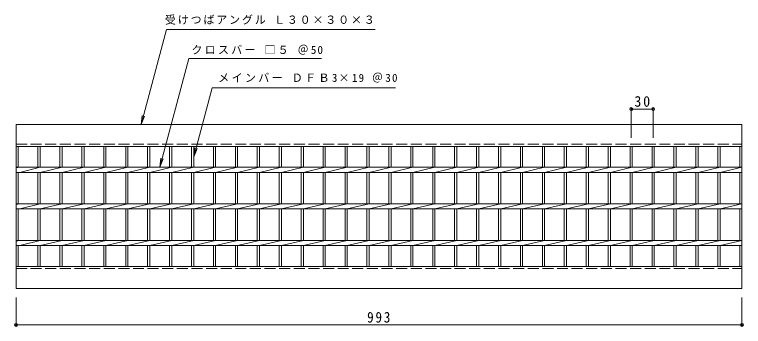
# Model space of a CAD drawing. Units: millimetres, scale not verified. Extents: x -732 to 815, y -684 to 514.
# Drawn here: x -732 to 265, y 87 to 514 of the extents above; entities that cross this region are included whole.
import ezdxf

# ---------------------------------------------------------------- set-up
doc = ezdxf.new("R2010")
doc.units = ezdxf.units.MM
doc.header["$LTSCALE"] = 5
doc.header["$PDMODE"] = 32
doc.header["$PDSIZE"] = 4
doc.linetypes.add('DASHED3', pattern=[4, 3, -1])
for name, color, linetype, lineweight in [('A-1_ピット', 2, 'Continuous', 9), ('A-2_蓋', 3, 'Continuous', 9), ('A-4_寸法', 7, 'Continuous', 9)]:
    doc.layers.add(name, color=color, linetype=linetype, lineweight=lineweight)
doc.styles.add('ＭＳ ゴシック', font='')
doc.styles.get('ＭＳ ゴシック').set_extended_font_data('MS Gothic')

msp = doc.modelspace()

# ---------------------------------------------------------------- linework, layer by layer
at = {"layer": 'A-1_ピット'}
for p, q in [((-730.415, 363.37), (262.585, 363.37)), ((-730.415, 333.371), (-730.415, 363.37)), ((262.585, 363.37), (262.585, 333.371)), ((-730.415, 333.371), (262.585, 333.371)), ((-730.415, 169.371), (262.585, 169.371)), ((-730.415, 139.371), (-730.415, 169.371)), ((262.585, 169.371), (262.585, 139.371)), ((-730.415, 139.371), (262.585, 139.371))]:
    msp.add_line(p, q, dxfattribs=at)
at = {"layer": 'A-1_ピット', "linetype": 'DASHED3'}
for p, q in [((-730.415, 336.371), (262.585, 336.371)), ((-730.415, 166.371), (262.585, 166.371))]:
    msp.add_line(p, q, dxfattribs=at)
at = {"layer": 'A-2_蓋'}
for p, q in [((-730.415, 333.371), (-730.415, 169.371)), ((-727.415, 304.871), (-727.415, 333.371)), ((-700.416, 333.371), (-700.416, 304.871)), ((-697.416, 333.371), (-697.416, 304.871)), ((-670.415, 333.371), (-670.415, 304.871)), ((-667.415, 333.371), (-667.415, 304.871)), ((-640.416, 333.371), (-640.416, 304.871)), ((-637.415, 333.371), (-637.415, 304.871)), ((-610.416, 333.371), (-610.416, 304.871)), ((-607.416, 333.371), (-607.416, 304.871)), ((-580.416, 333.371), (-580.416, 304.871)), ((-577.416, 333.371), (-577.416, 304.871)), ((-550.415, 333.371), (-550.415, 304.871)), ((-547.415, 333.371), (-547.415, 304.871)), ((-520.415, 333.371), (-520.415, 304.871)), ((-517.416, 333.371), (-517.416, 304.871)), ((-490.416, 333.371), (-490.416, 304.871)), ((-487.415, 333.371), (-487.415, 304.871)), ((-460.415, 333.371), (-460.415, 304.871)), ((-457.415, 333.371), (-457.415, 304.871)), ((-430.415, 333.371), (-430.415, 304.871)), ((-427.415, 333.371), (-427.415, 304.871)), ((-400.416, 333.371), (-400.416, 304.871)), ((-397.415, 333.371), (-397.415, 304.871)), ((-370.416, 333.371), (-370.416, 304.871)), ((-367.415, 333.371), (-367.415, 304.871)), ((-340.415, 333.371), (-340.415, 304.871)), ((-337.415, 333.371), (-337.415, 304.871)), ((-310.415, 333.371), (-310.415, 304.871)), ((-307.415, 333.371), (-307.415, 304.871)), ((-280.415, 333.371), (-280.415, 304.871)), ((-277.416, 333.371), (-277.416, 304.871)), ((-250.415, 333.371), (-250.415, 304.871)), ((-247.415, 333.371), (-247.415, 304.871)), ((-220.415, 333.371), (-220.415, 304.871)), ((-217.415, 333.371), (-217.415, 304.871)), ((-190.415, 333.371), (-190.415, 304.871)), ((-187.415, 333.371), (-187.415, 304.871)), ((-160.416, 333.371), (-160.416, 304.871)), ((-157.415, 333.371), (-157.415, 304.871)), ((-130.415, 333.371), (-130.415, 304.871)), ((-127.415, 333.371), (-127.415, 304.871)), ((-100.415, 333.371), (-100.415, 304.871)), ((-97.415, 333.371), (-97.415, 304.871)), ((-70.415, 333.371), (-70.415, 304.871)), ((-67.415, 333.371), (-67.415, 304.871)), ((-40.415, 333.371), (-40.415, 304.871)), ((-37.415, 333.371), (-37.415, 304.871)), ((-10.415, 333.371), (-10.415, 304.871)), ((-7.415, 333.371), (-7.415, 304.871)), ((19.585, 333.371), (19.585, 304.871)), ((22.585, 333.371), (22.585, 304.871)), ((49.585, 333.371), (49.585, 304.871)), ((52.585, 333.371), (52.585, 304.871)), ((79.584, 333.371), (79.584, 304.871)), ((82.585, 333.371), (82.585, 304.871)), ((109.585, 333.371), (109.585, 304.871)), ((112.585, 333.371), (112.585, 304.871)), ((139.585, 333.371), (139.585, 304.871)), ((142.585, 333.371), (142.585, 304.871)), ((169.585, 333.371), (169.585, 304.871)), ((172.585, 333.371), (172.585, 304.871)), ((199.585, 333.371), (199.585, 304.871)), ((202.585, 333.371), (202.585, 304.871)), ((229.585, 333.371), (229.585, 304.871)), ((232.585, 333.371), (232.585, 304.871)), ((259.585, 333.371), (259.585, 304.871)), ((262.585, 169.371), (262.585, 333.371)), ((-730.415, 304.871), (262.585, 304.871)), ((-725.415, 304.871), (-730.415, 304.037)), ((-697.416, 304.871), (-725.416, 297.871)), ((-667.415, 304.871), (-697.416, 297.871)), ((-637.415, 304.871), (-667.415, 297.871)), ((-607.416, 304.871), (-637.415, 297.871)), ((-577.416, 304.871), (-607.416, 297.871)), ((-547.415, 304.871), (-577.416, 297.871)), ((-517.415, 304.871), (-547.415, 297.871)), ((-487.415, 304.871), (-517.416, 297.871)), ((-457.415, 304.871), (-487.415, 297.871)), ((-427.415, 304.871), (-457.415, 297.871)), ((-397.415, 304.871), (-427.415, 297.871)), ((-367.415, 304.871), (-397.415, 297.871)), ((-337.415, 304.871), (-367.415, 297.871)), ((-307.415, 304.871), (-337.415, 297.871)), ((-277.415, 304.871), (-307.415, 297.871)), ((-247.415, 304.871), (-277.416, 297.871)), ((-217.415, 304.871), (-247.415, 297.871)), ((-187.415, 304.871), (-217.415, 297.871)), ((-157.415, 304.871), (-187.415, 297.871)), ((-127.415, 304.871), (-157.415, 297.871)), ((-97.415, 304.871), (-127.415, 297.871)), ((-67.415, 304.871), (-97.415, 297.871)), ((-37.415, 304.871), (-67.415, 297.871)), ((-7.415, 304.871), (-37.415, 297.871)), ((22.585, 304.871), (-7.415, 297.871)), ((52.585, 304.871), (22.585, 297.871)), ((82.585, 304.871), (52.585, 297.871)), ((112.585, 304.871), (82.585, 297.871)), ((142.585, 304.871), (112.585, 297.871)), ((172.585, 304.871), (142.585, 297.871)), ((202.585, 304.871), (172.585, 297.871)), ((232.585, 304.871), (202.585, 297.871)), ((262.585, 304.871), (232.585, 297.871)), ((-730.415, 297.871), (262.585, 297.871)), ((-727.415, 254.871), (-727.415, 297.871)), ((-700.416, 297.871), (-700.416, 254.871)), ((-697.416, 297.871), (-697.416, 254.871)), ((-670.415, 297.871), (-670.415, 254.871)), ((-667.415, 297.871), (-667.415, 254.871)), ((-640.416, 297.871), (-640.416, 254.871)), ((-637.415, 297.871), (-637.415, 254.871)), ((-610.416, 297.871), (-610.416, 254.871)), ((-607.416, 297.871), (-607.416, 254.871)), ((-580.416, 297.871), (-580.416, 254.871)), ((-577.416, 297.871), (-577.416, 254.871)), ((-550.415, 297.871), (-550.415, 254.871)), ((-547.415, 297.871), (-547.415, 254.871)), ((-520.415, 297.871), (-520.415, 254.871)), ((-517.416, 297.871), (-517.416, 254.871)), ((-490.416, 297.871), (-490.416, 254.871)), ((-487.415, 297.871), (-487.415, 254.871)), ((-460.415, 297.871), (-460.415, 254.871)), ((-457.415, 297.871), (-457.415, 254.871)), ((-430.415, 297.871), (-430.415, 254.871)), ((-427.415, 297.871), (-427.415, 254.871)), ((-400.416, 297.871), (-400.416, 254.871)), ((-397.415, 297.871), (-397.415, 254.871)), ((-370.416, 297.871), (-370.416, 254.871)), ((-367.415, 297.871), (-367.415, 254.871)), ((-340.415, 297.871), (-340.415, 254.871)), ((-337.415, 297.871), (-337.415, 254.871)), ((-310.415, 297.871), (-310.415, 254.871)), ((-307.415, 297.871), (-307.415, 254.871)), ((-280.415, 297.871), (-280.415, 254.871)), ((-277.416, 297.871), (-277.416, 254.871)), ((-250.415, 297.871), (-250.415, 254.871)), ((-247.415, 297.871), (-247.415, 254.871)), ((-220.415, 297.871), (-220.415, 254.871)), ((-217.415, 297.871), (-217.415, 254.871)), ((-190.415, 297.871), (-190.415, 254.871)), ((-187.415, 297.871), (-187.415, 254.871)), ((-160.416, 297.871), (-160.416, 254.871)), ((-157.415, 297.871), (-157.415, 254.871)), ((-130.415, 297.871), (-130.415, 254.871)), ((-127.415, 297.871), (-127.415, 254.871)), ((-100.415, 297.871), (-100.415, 254.871)), ((-97.415, 297.871), (-97.415, 254.871)), ((-70.415, 297.871), (-70.415, 254.871)), ((-67.415, 297.871), (-67.415, 254.871)), ((-40.415, 297.871), (-40.415, 254.871)), ((-37.415, 297.871), (-37.415, 254.871)), ((-10.415, 297.871), (-10.415, 254.871)), ((-7.415, 297.871), (-7.415, 254.871)), ((19.585, 297.871), (19.585, 254.871)), ((22.585, 297.871), (22.585, 254.871)), ((49.585, 297.871), (49.585, 254.871)), ((52.585, 297.871), (52.585, 254.871)), ((79.584, 297.871), (79.584, 254.871)), ((82.585, 297.871), (82.585, 254.871)), ((109.585, 297.871), (109.585, 254.871)), ((112.585, 297.871), (112.585, 254.871)), ((139.585, 297.871), (139.585, 254.871)), ((142.585, 297.871), (142.585, 254.871)), ((169.585, 297.871), (169.585, 254.871)), ((172.585, 297.871), (172.585, 254.871)), ((199.585, 297.871), (199.585, 254.871)), ((202.585, 297.871), (202.585, 254.871)), ((229.585, 297.871), (229.585, 254.871)), ((232.585, 297.871), (232.585, 254.871)), ((259.585, 297.871), (259.585, 254.871)), ((-730.415, 254.871), (262.585, 254.871)), ((-725.415, 254.871), (-730.415, 254.037)), ((-697.416, 254.871), (-725.416, 247.871)), ((-667.415, 254.871), (-697.416, 247.871)), ((-637.415, 254.871), (-667.415, 247.871)), ((-607.416, 254.871), (-637.415, 247.871)), ((-577.416, 254.871), (-607.416, 247.871)), ((-547.415, 254.871), (-577.416, 247.871)), ((-517.415, 254.871), (-547.415, 247.871)), ((-487.415, 254.871), (-517.416, 247.871)), ((-457.415, 254.871), (-487.415, 247.871)), ((-427.415, 254.871), (-457.415, 247.871)), ((-397.415, 254.871), (-427.415, 247.871)), ((-367.415, 254.871), (-397.415, 247.871)), ((-337.415, 254.871), (-367.415, 247.871)), ((-307.415, 254.871), (-337.415, 247.871)), ((-277.415, 254.871), (-307.415, 247.871)), ((-247.415, 254.871), (-277.416, 247.871)), ((-217.415, 254.871), (-247.415, 247.871)), ((-187.415, 254.871), (-217.415, 247.871)), ((-157.415, 254.871), (-187.415, 247.871)), ((-127.415, 254.871), (-157.415, 247.871)), ((-97.415, 254.871), (-127.415, 247.871)), ((-67.415, 254.871), (-97.415, 247.871)), ((-37.415, 254.871), (-67.415, 247.871)), ((-7.415, 254.871), (-37.415, 247.871)), ((22.585, 254.871), (-7.415, 247.871)), ((52.585, 254.871), (22.585, 247.871)), ((82.585, 254.871), (52.585, 247.871)), ((112.585, 254.871), (82.585, 247.871)), ((142.585, 254.871), (112.585, 247.871)), ((172.585, 254.871), (142.585, 247.871)), ((202.585, 254.871), (172.585, 247.871)), ((232.585, 254.871), (202.585, 247.871)), ((262.585, 254.871), (232.585, 247.871)), ((-730.415, 247.871), (262.585, 247.871)), ((-727.415, 204.871), (-727.415, 247.871)), ((-700.416, 247.871), (-700.416, 204.871)), ((-697.416, 247.871), (-697.416, 204.871)), ((-670.415, 247.871), (-670.415, 204.871)), ((-667.415, 247.871), (-667.415, 204.871)), ((-640.416, 247.871), (-640.416, 204.871)), ((-637.415, 247.871), (-637.415, 204.871)), ((-610.416, 247.871), (-610.416, 204.871)), ((-607.416, 247.871), (-607.416, 204.871)), ((-580.416, 247.871), (-580.416, 204.871)), ((-577.416, 247.871), (-577.416, 204.871)), ((-550.415, 247.871), (-550.415, 204.871)), ((-547.415, 247.871), (-547.415, 204.871)), ((-520.415, 247.871), (-520.415, 204.871)), ((-517.416, 247.871), (-517.416, 204.871)), ((-490.416, 247.871), (-490.416, 204.871)), ((-487.415, 247.871), (-487.415, 204.871)), ((-460.415, 247.871), (-460.415, 204.871)), ((-457.415, 247.871), (-457.415, 204.871)), ((-430.415, 247.871), (-430.415, 204.871)), ((-427.415, 247.871), (-427.415, 204.871)), ((-400.416, 247.871), (-400.416, 204.871)), ((-397.415, 247.871), (-397.415, 204.871)), ((-370.416, 247.871), (-370.416, 204.871)), ((-367.415, 247.871), (-367.415, 204.871)), ((-340.415, 247.871), (-340.415, 204.871)), ((-337.415, 247.871), (-337.415, 204.871)), ((-310.415, 247.871), (-310.415, 204.871)), ((-307.415, 247.871), (-307.415, 204.871)), ((-280.415, 247.871), (-280.415, 204.871)), ((-277.416, 247.871), (-277.416, 204.871)), ((-250.415, 247.871), (-250.415, 204.871)), ((-247.415, 247.871), (-247.415, 204.871)), ((-220.415, 247.871), (-220.415, 204.871)), ((-217.415, 247.871), (-217.415, 204.871)), ((-190.415, 247.871), (-190.415, 204.871)), ((-187.415, 247.871), (-187.415, 204.871)), ((-160.416, 247.871), (-160.416, 204.871)), ((-157.415, 247.871), (-157.415, 204.871)), ((-130.415, 247.871), (-130.415, 204.871)), ((-127.415, 247.871), (-127.415, 204.871)), ((-100.415, 247.871), (-100.415, 204.871)), ((-97.415, 247.871), (-97.415, 204.871)), ((-70.415, 247.871), (-70.415, 204.871)), ((-67.415, 247.871), (-67.415, 204.871)), ((-40.415, 247.871), (-40.415, 204.871)), ((-37.415, 247.871), (-37.415, 204.871)), ((-10.415, 247.871), (-10.415, 204.871)), ((-7.415, 247.871), (-7.415, 204.871)), ((19.585, 247.871), (19.585, 204.871)), ((22.585, 247.871), (22.585, 204.871)), ((49.585, 247.871), (49.585, 204.871)), ((52.585, 247.871), (52.585, 204.871)), ((79.584, 247.871), (79.584, 204.871)), ((82.585, 247.871), (82.585, 204.871)), ((109.585, 247.871), (109.585, 204.871)), ((112.585, 247.871), (112.585, 204.871)), ((139.585, 247.871), (139.585, 204.871)), ((142.585, 247.871), (142.585, 204.871)), ((169.585, 247.871), (169.585, 204.871)), ((172.585, 247.871), (172.585, 204.871)), ((199.585, 247.871), (199.585, 204.871)), ((202.585, 247.871), (202.585, 204.871)), ((229.585, 247.871), (229.585, 204.871)), ((232.585, 247.871), (232.585, 204.871)), ((259.585, 247.871), (259.585, 204.871)), ((-730.415, 204.871), (262.585, 204.871)), ((-725.415, 204.871), (-730.415, 204.037)), ((-697.416, 204.871), (-725.416, 197.871)), ((-667.415, 204.871), (-697.416, 197.871)), ((-637.415, 204.871), (-667.415, 197.871)), ((-607.416, 204.871), (-637.415, 197.871)), ((-577.416, 204.871), (-607.416, 197.871)), ((-547.415, 204.871), (-577.416, 197.871)), ((-517.415, 204.871), (-547.415, 197.871)), ((-487.415, 204.871), (-517.416, 197.871)), ((-457.415, 204.871), (-487.415, 197.871)), ((-427.415, 204.871), (-457.415, 197.871)), ((-397.415, 204.871), (-427.415, 197.871)), ((-367.415, 204.871), (-397.415, 197.871)), ((-337.415, 204.871), (-367.415, 197.871)), ((-307.415, 204.871), (-337.415, 197.871)), ((-277.415, 204.871), (-307.415, 197.871)), ((-247.415, 204.871), (-277.416, 197.871)), ((-217.415, 204.871), (-247.415, 197.871)), ((-187.415, 204.871), (-217.415, 197.871)), ((-157.415, 204.871), (-187.415, 197.871)), ((-127.415, 204.871), (-157.415, 197.871)), ((-97.415, 204.871), (-127.415, 197.871)), ((-67.415, 204.871), (-97.415, 197.871)), ((-37.415, 204.871), (-67.415, 197.871)), ((-7.415, 204.871), (-37.415, 197.871)), ((22.585, 204.871), (-7.415, 197.871)), ((52.585, 204.871), (22.585, 197.871)), ((82.585, 204.871), (52.585, 197.871)), ((112.585, 204.871), (82.585, 197.871)), ((142.585, 204.871), (112.585, 197.871)), ((172.585, 204.871), (142.585, 197.871)), ((202.585, 204.871), (172.585, 197.871)), ((232.585, 204.871), (202.585, 197.871)), ((262.585, 204.871), (232.585, 197.871)), ((-730.415, 197.871), (262.585, 197.871)), ((-727.415, 169.371), (-727.415, 197.871)), ((-700.416, 197.871), (-700.416, 169.371)), ((-697.416, 197.871), (-697.416, 169.371)), ((-670.415, 197.871), (-670.415, 169.371)), ((-667.415, 197.871), (-667.415, 169.371)), ((-640.416, 197.871), (-640.416, 169.371)), ((-637.415, 197.871), (-637.415, 169.371)), ((-610.416, 197.871), (-610.416, 169.371)), ((-607.416, 197.871), (-607.416, 169.371)), ((-580.416, 197.871), (-580.416, 169.371)), ((-577.416, 197.871), (-577.416, 169.371)), ((-550.415, 197.871), (-550.415, 169.371)), ((-547.415, 197.871), (-547.415, 169.371)), ((-520.415, 197.871), (-520.415, 169.371)), ((-517.416, 197.871), (-517.416, 169.371)), ((-490.416, 197.871), (-490.416, 169.371)), ((-487.415, 197.871), (-487.415, 169.371)), ((-460.415, 197.871), (-460.415, 169.371)), ((-457.415, 197.871), (-457.415, 169.371)), ((-430.415, 197.871), (-430.415, 169.371)), ((-427.415, 197.871), (-427.415, 169.371)), ((-400.416, 197.871), (-400.416, 169.371)), ((-397.415, 197.871), (-397.415, 169.371)), ((-370.416, 197.871), (-370.416, 169.371)), ((-367.415, 197.871), (-367.415, 169.371)), ((-340.415, 197.871), (-340.415, 169.371)), ((-337.415, 197.871), (-337.415, 169.371)), ((-310.415, 197.871), (-310.415, 169.371)), ((-307.415, 197.871), (-307.415, 169.371)), ((-280.415, 197.871), (-280.415, 169.371)), ((-277.416, 197.871), (-277.416, 169.371)), ((-250.415, 197.871), (-250.415, 169.371)), ((-247.415, 197.871), (-247.415, 169.371)), ((-220.415, 197.871), (-220.415, 169.371)), ((-217.415, 197.871), (-217.415, 169.371)), ((-190.415, 197.871), (-190.415, 169.371)), ((-187.415, 197.871), (-187.415, 169.371)), ((-160.416, 197.871), (-160.416, 169.371)), ((-157.415, 197.871), (-157.415, 169.371)), ((-130.415, 197.871), (-130.415, 169.371)), ((-127.415, 197.871), (-127.415, 169.371)), ((-100.415, 197.871), (-100.415, 169.371)), ((-97.415, 197.871), (-97.415, 169.371)), ((-70.415, 197.871), (-70.415, 169.371)), ((-67.415, 197.871), (-67.415, 169.371)), ((-40.415, 197.871), (-40.415, 169.371)), ((-37.415, 197.871), (-37.415, 169.371)), ((-10.415, 197.871), (-10.415, 169.371)), ((-7.415, 197.871), (-7.415, 169.371)), ((19.585, 197.871), (19.585, 169.371)), ((22.585, 197.871), (22.585, 169.371)), ((49.585, 197.871), (49.585, 169.371)), ((52.585, 197.871), (52.585, 169.371)), ((79.584, 197.871), (79.584, 169.371)), ((82.585, 197.871), (82.585, 169.371)), ((109.585, 197.871), (109.585, 169.371)), ((112.585, 197.871), (112.585, 169.371)), ((139.585, 197.871), (139.585, 169.371)), ((142.585, 197.871), (142.585, 169.371)), ((169.585, 197.871), (169.585, 169.371)), ((172.585, 197.871), (172.585, 169.371)), ((199.585, 197.871), (199.585, 169.371)), ((202.585, 197.871), (202.585, 169.371)), ((229.585, 197.871), (229.585, 169.371)), ((232.585, 197.871), (232.585, 169.371)), ((259.585, 197.871), (259.585, 169.371))]:
    msp.add_line(p, q, dxfattribs=at)
at = {"layer": 'A-4_寸法'}
for p, q in [((-559.394, 363.37), (-524.56, 493.37)), ((-524.56, 493.37), (-239.252, 493.37)), ((-487.415, 319.121), (-462.161, 413.37)), ((-462.161, 413.37), (-211.484, 413.37)), ((111.085, 345.356), (111.085, 385.925)), ((111.085, 384.425), (141.085, 384.425)), ((141.085, 345.356), (141.085, 385.925)), ((-559.394, 363.37), (-557.762, 375.763)), ((-559.394, 363.37), (-554.61, 374.919)), ((-487.415, 319.121), (-485.784, 331.514)), ((-487.415, 319.121), (-482.632, 330.669)), ((-533.915, 304.871), (-532.284, 317.264)), ((-533.915, 304.871), (-529.132, 316.419)), ((-730.415, 126.871), (-730.415, 87.871)), ((262.585, 126.871), (262.585, 87.871)), ((-730.415, 89.371), (262.585, 89.371))]:
    msp.add_line(p, q, dxfattribs=at)
msp.add_lwpolyline([(-533.915, 304.871), (-494.125, 453.37), (-312.428, 453.37)], dxfattribs=at)
for p in [(111.085, 384.425), (141.085, 384.425), (-730.415, 89.371), (262.585, 89.371)]:
    msp.add_point(p, dxfattribs=at)

# ---------------------------------------------------------------- texts
at = {"layer": 'A-4_寸法', "char_height": 11, "attachment_point": 7, "style": 'ＭＳ ゴシック'}
for s, insert in [('\\T1.17;受けつばアングル\\~Ｌ３０×３０×３', (-526.696, 499.771)), ('\\T1.21;クロスバー\\~□５\\~＠50', (-490.474, 458.761)), ('\\T1.22;メインバー\\~ＤＦＢ3×19\\~＠30', (-453.893, 420.606))]:
    msp.add_mtext(s, dxfattribs=dict(at, insert=insert))
at = {"layer": 'A-4_寸法', "color": 2, "char_height": 14.66, "attachment_point": 7, "style": 'ＭＳ ゴシック'}
for s, insert in [('\\T1.27;\\W0.95;30', (115.46, 387.425)), ('\\T1.27;\\W0.9;993', (-250.165, 92.371))]:
    msp.add_mtext(s, dxfattribs=dict(at, insert=insert))

doc.saveas('drawing.dxf')
